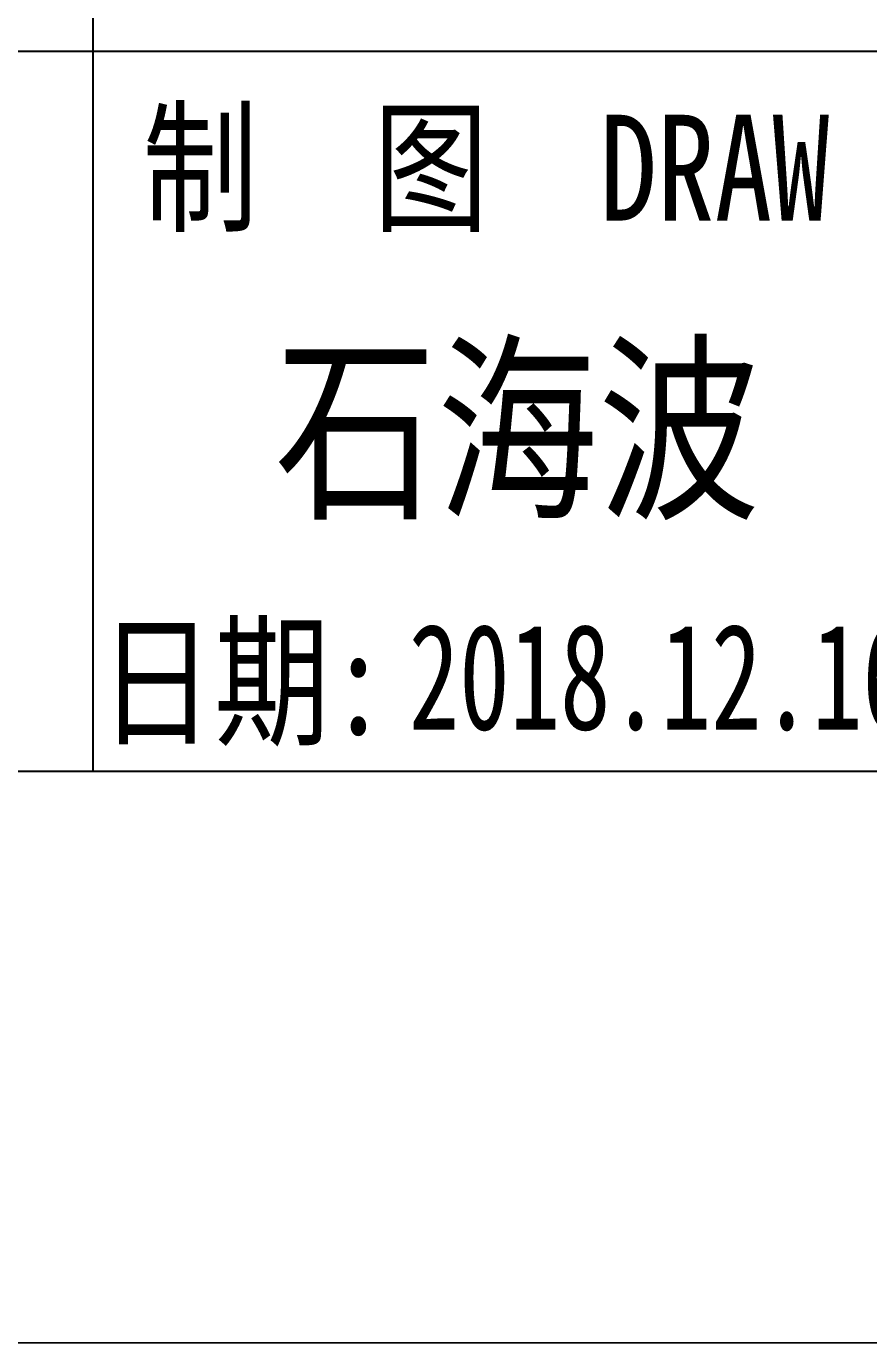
# Model space of a CAD drawing. Header units: millimetres. Extents: x -47800 to 104182, y -50696 to 46579.
# Drawn here: x -47755.37 to -47735.47, y 45954.62 to 45985.71 of the extents above; entities that cross this region are included whole.
import ezdxf
from ezdxf.enums import TextEntityAlignment as Align

# ---------------------------------------------------------------- set-up
doc = ezdxf.new("R2010")
doc.units = ezdxf.units.MM
doc.header["$LTSCALE"] = 0.5
doc.layers.add('图\\M+19E79\\M+195B6\\M+18E9A', color=7, linetype='Continuous')
doc.layers.add('图框', color=7, linetype='Continuous', lineweight=18)
doc.layers.add('打印', color=7, linetype='Continuous', lineweight=15, plot=False)
doc.layers.add('打印-禁用', color=7, linetype='Continuous', lineweight=15, plot=False)
doc.styles.add('国标', font='simfang.ttf', dxfattribs={"width": 0.8})

# ---------------------------------------------------------------- blocks, each defined once
blk = doc.blocks.new('GZDEH零件A4图框V01版')
at = {"layer": '图\\M+19E79\\M+195B6\\M+18E9A', "color": 9}
for p, q in [((46.68, 44.25), (46.68, 30.5)), ((25, 30.5), (205, 30.5)), ((46.68, 30.5), (46.68, 13.5)), ((46.68, 30.5), (46.68, 13.5))]:
    blk.add_line(p, q, dxfattribs=at)
at = {"layer": '图\\M+19E79\\M+195B6\\M+18E9A', "linetype": 'Continuous'}
blk.add_line((25, 13.5), (205, 13.5), dxfattribs=at)
at = {"layer": '打印-禁用', "linetype": 'Continuous'}
blk.add_line((0, 0), (210, 0), dxfattribs=at)
at = {"layer": '图\\M+19E79\\M+195B6\\M+18E9A', "color": 9, "style": '国标', "width": 0.8}
for s, p in [('制  图', (51.941, 26.501)), ('日期:', (50.223, 14.365))]:
    blk.add_text(s, height=2.5, dxfattribs=at).set_placement(p, align=Align.CENTER)
blk.add_text(' DRAW', height=2.5, dxfattribs=at).set_placement((57.285, 26.501))
blk = doc.blocks.new('DEH A4')
at = {"layer": '图框'}
blk.add_blockref('GZDEH零件A4图框V01版', (0, 0), dxfattribs=at)

msp = doc.modelspace()

# ---------------------------------------------------------------- linework, layer by layer
at = {"layer": '打印'}
msp.add_lwpolyline([(-47800.474, 46251.622), (-47590.474, 46251.622), (-47590.474, 45954.622), (-47800.474, 45954.622)], close=True, dxfattribs=at)

# ---------------------------------------------------------------- block references
at = {"layer": '图框'}
msp.add_blockref('DEH A4', (-47800.474, 45954.622), dxfattribs=at)

# ---------------------------------------------------------------- texts
at = {"layer": '图\\M+19E79\\M+195B6\\M+18E9A', "color": 3, "style": '国标'}
for s, height, width, p in [('石海波', 3.5, 0.8, (-47749.496, 45974.438)), ('2018.12.16', 2.5, 0.7, (-47746.331, 45969.102))]:
    msp.add_text(s, height=height, dxfattribs=dict(at, width=width)).set_placement(p)

doc.saveas('drawing.dxf')
